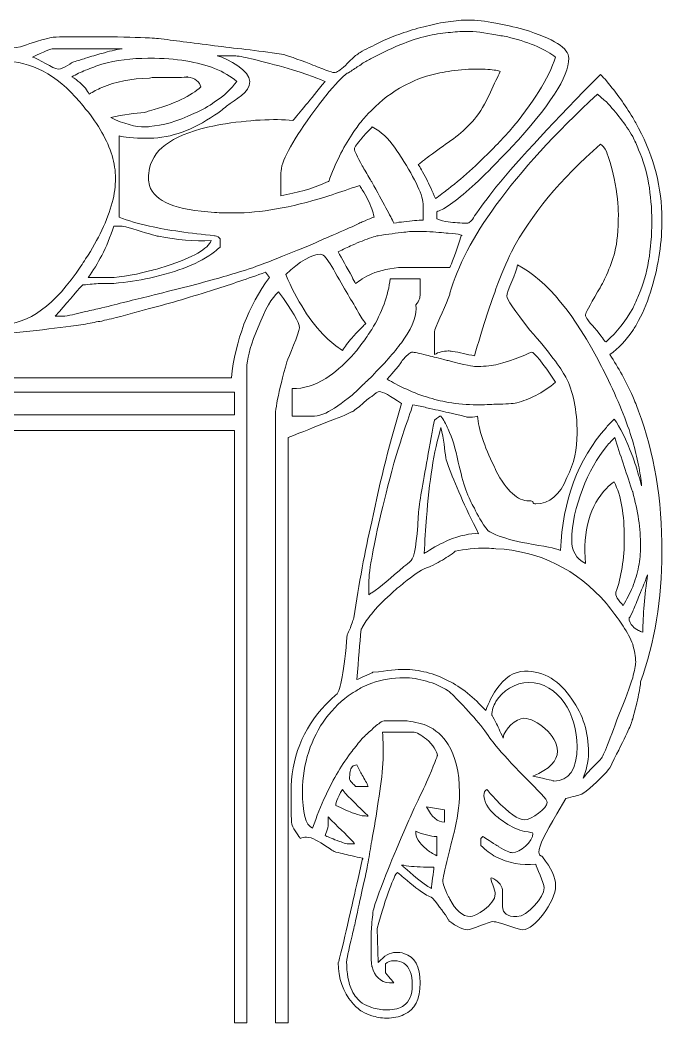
# Model space of a CAD drawing. Header units: inches. Extents: x -286 to 881, y -50 to 891.
# Drawn here: x 279 to 881, y -50 to 891 of the extents above; entities that cross this region are included whole.
import ezdxf

# ---------------------------------------------------------------- set-up
doc = ezdxf.new("R2010")
doc.units = ezdxf.units.IN
doc.header["$MEASUREMENT"] = 0
doc.layers.add('图层 1', color=7, linetype='Continuous')

# ---------------------------------------------------------------- blocks, each defined once
blk = doc.blocks.new('block 2')
at = {"layer": '图层 1', "true_color": 0xffffff}
h = blk.add_hatch(color=7, dxfattribs=at)
h.dxf.hatch_style = 2
edge = h.paths.add_edge_path()
edge.add_spline(control_points=[(435.31, 837.57), (435.69, 837.54), (436, 837.41), (436.37, 837.36), (436.27, 837.42), (435.99, 837.49), (435.31, 837.57)], knot_values=[0, 0, 0, 0, 1, 1, 1, 2, 2, 2, 2], degree=3, periodic=1)
at = {"layer": '图层 1', "lineweight": 0}
for points, knots in [([(853.79, 537.86), (847.63, 551.87), (840.34, 564.75), (832.49, 577.08), (840.34, 582.67), (847.63, 590.52), (853.79, 599.48), (855.47, 602.29), (857.71, 605.65), (859.39, 609.01), (864.43, 617.97), (868.35, 628.05), (871.71, 639.82), (878.44, 661.67), (881.23, 682.96), (881.23, 704.25), (881.23, 733.37), (873.95, 761.95), (859.38, 789.39), (857.71, 792.75), (855.46, 796.12), (853.79, 799.48), (846.5, 811.25), (838.66, 822.45), (829.14, 833.65), (827.45, 835.9), (825.77, 837.57), (823.53, 839.82), (780.96, 796.67), (747.9, 761.39), (725.5, 733.94), (717.66, 723.85), (710.93, 714.89), (705.33, 707.05), (702.53, 702), (700.85, 700.32), (698.05, 700.32), (692.44, 700.32), (686.84, 700.88), (680.68, 701.44), (677.32, 702), (673.4, 703.12), (670.04, 704.25), (670.04, 704.25), (670.04, 710.97), (670.04, 710.97), (672.84, 712.09), (676.76, 713.77), (680.68, 716.57), (691.88, 723.85), (707.01, 737.3), (725.5, 756.34), (729.98, 761.39), (735.02, 765.87), (740.06, 771.47), (775.92, 810.12), (793.84, 837.57), (793.84, 854.94), (793.84, 864.47), (779.84, 873.42), (751.83, 881.83), (742.3, 884.63), (733.34, 886.31), (725.5, 887.99), (715.42, 889.68), (707.01, 890.79), (699.73, 890.79), (694.13, 890.79), (687.4, 890.23), (680.68, 889.11), (674.52, 888.55), (667.23, 886.87), (660.51, 885.2), (653.23, 883.51), (645.95, 881.27), (639.23, 879.02), (628.58, 875.66), (618.5, 871.18), (608.97, 866.14), (605.61, 864.46), (602.81, 863.34), (600.01, 861.66), (598.89, 860.55), (597.21, 859.98), (596.09, 858.86), (594.97, 858.29), (593.29, 857.18), (590.49, 854.37), (588.81, 852.7), (586.56, 851.02), (584.32, 848.22), (579.28, 843.74), (576.48, 841.49), (573.69, 841.49), (572.56, 841.49), (570.32, 842.61), (565.84, 843.74), (562.48, 845.41), (557.43, 847.1), (551.83, 849.34), (538.94, 854.37), (529.42, 857.74), (524.38, 858.86), (500.85, 862.22), (479.57, 864.46), (461.64, 866.7), (439.79, 869.5), (422.43, 871.74), (408.98, 873.42), (406.74, 873.42), (403.94, 873.98), (400.58, 873.98), (389.93, 874.55), (375.93, 875.1), (357.44, 875.1), (356.88, 875.1), (356.32, 875.1), (355.76, 875.1), (350.16, 875.1), (345.12, 875.1), (340.64, 875.1), (323.83, 875.1), (313.19, 875.1), (308.15, 874.55), (295.82, 871.18), (286.3, 868.38), (279.57, 865.58), (268.37, 864.47), (258.28, 862.78), (248.2, 861.1), (222.99, 856.63), (200.58, 851.02), (182.1, 844.86), (171.45, 841.49), (162.49, 837.57), (154.08, 833.09), (144.56, 828.61), (136.72, 823.57), (130.56, 818.53), (126.07, 814.6), (122.15, 811.25), (118.79, 807.33), (115.44, 803.4), (113.19, 799.48), (110.95, 795.56), (108.71, 795), (106.47, 795), (104.23, 794.44), (100.87, 793.88), (97.5, 793.31), (94.7, 793.31), (87.98, 792.2), (82.38, 791.07), (77.34, 790.52), (66.13, 788.83), (60.53, 787.71), (59.97, 787.71), (57.17, 788.83), (51.57, 793.31), (43.72, 801.16), (35.32, 810.68), (25.24, 815.72), (15.72, 815.72), (3.39, 815.72), (-10.06, 800.59), (-10.06, 784.91), (-10.06, 786.6), (-8.37, 779.31), (-3.33, 759.7), (-2.21, 756.9), (-3.33, 750.18), (-4.45, 740.66), (-5.57, 732.25), (-4.45, 724.41), (-1.65, 718.8), (7.32, 708.17), (14.04, 701.44), (19.64, 698.08), (29.16, 686.32), (37.01, 676.79), (43.72, 670.07), (49.33, 663.91), (53.81, 659.99), (57.17, 657.75), (53.25, 656.07), (48.77, 654.94), (43.72, 653.83), (28.6, 649.91), (9, 648.22), (-13.98, 648.22), (-29.1, 648.22), (-38.06, 649.34), (-40.86, 650.47), (-36.94, 654.94), (-35.26, 659.99), (-35.26, 664.47), (-35.26, 679.04), (-58.23, 686.88), (-69.99, 686.88), (-87.92, 686.88), (-100.8, 670.63), (-100.8, 652.15), (-100.8, 618.53), (-70.55, 602.29), (-12.29, 602.29), (-8.93, 602.29), (1.15, 602.84), (19.64, 606.21), (30.28, 607.89), (38.69, 609.01), (43.73, 609.57), (47.65, 609.57), (49.89, 610.13), (50.46, 610.13), (50.46, 610.13), (75.66, 610.13), (75.66, 610.13), (75.66, 605.09), (76.22, 602.29), (77.34, 600.04), (68.94, 587.72), (65.02, 579.88), (65.02, 579.32), (65.02, 571.47), (68.94, 565.87), (77.34, 561.95), (80.7, 560.83), (84.63, 559.72), (89.1, 559.15), (89.67, 558.59), (91.91, 558.59), (94.71, 558.03), (96.95, 558.03), (100.31, 558.03), (104.23, 558.03), (108.15, 558.03), (113.2, 558.03), (118.8, 558.03), (120.48, 558.03), (122.16, 558.03), (123.28, 558.03), (126.08, 558.03), (128.32, 558.03), (130.56, 558.03), (139.52, 558.03), (147.37, 558.03), (154.09, 558.59), (161.93, 559.15), (167.53, 559.72), (170.9, 560.83), (174.26, 561.95), (178.18, 563.07), (182.1, 565.32), (193.86, 570.35), (206.19, 579.88), (220.75, 593.32), (230.28, 594.45), (239.24, 595), (248.21, 595.56), (286.85, 598.37), (317.67, 602.29), (340.64, 605.65), (346.24, 606.77), (351.28, 607.89), (355.76, 608.45), (359.12, 609.57), (361.92, 610.13), (364.73, 610.69), (376.49, 613.49), (388.26, 616.86), (400.58, 620.21), (420.19, 625.26), (440.36, 631.42), (461.64, 638.14), (477.33, 643.18), (493.02, 648.22), (509.26, 654.39), (509.26, 654.39), (513.18, 649.34), (513.18, 649.34), (493.02, 622.45), (481.25, 590.52), (477.33, 555.23), (477.33, 555.23), (461.64, 555.23), (461.64, 555.23), (461.64, 555.23), (400.58, 555.23), (400.58, 555.23), (400.58, 555.23), (355.76, 555.23), (355.76, 555.23), (355.76, 555.23), (340.64, 555.23), (340.64, 555.23), (340.64, 555.23), (248.21, 555.23), (248.21, 555.23), (248.21, 555.23), (182.1, 555.23), (182.1, 555.23), (182.1, 555.23), (154.08, 555.23), (154.08, 555.23), (154.08, 555.23), (130.56, 555.23), (130.56, 555.23), (130.56, 555.23), (118.79, 555.23), (118.79, 555.23), (118.79, 555.23), (104.23, 555.23), (104.23, 555.23), (104.23, 555.23), (94.7, 555.23), (94.7, 555.23), (94.7, 555.23), (77.34, 555.23), (77.34, 555.23), (77.34, 555.23), (43.72, 555.23), (43.72, 555.23), (43.72, 555.23), (-286.24, 555.23), (-286.24, 555.23), (-286.24, 555.23), (-286.24, 541.78), (-286.24, 541.78), (-286.24, 541.78), (43.72, 541.78), (43.72, 541.78), (43.72, 541.78), (77.34, 541.78), (77.34, 541.78), (77.34, 541.78), (94.7, 541.78), (94.7, 541.78), (94.7, 541.78), (104.23, 541.78), (104.23, 541.78), (104.23, 541.78), (118.79, 541.78), (118.79, 541.78), (118.79, 541.78), (130.56, 541.78), (130.56, 541.78), (130.56, 541.78), (154.08, 541.78), (154.08, 541.78), (154.08, 541.78), (182.1, 541.78), (182.1, 541.78), (182.1, 541.78), (248.2, 541.78), (248.2, 541.78), (248.2, 541.78), (340.64, 541.78), (340.64, 541.78), (340.64, 541.78), (355.76, 541.78), (355.76, 541.78), (355.76, 541.78), (400.58, 541.78), (400.58, 541.78), (400.58, 541.78), (461.64, 541.78), (461.64, 541.78), (461.64, 541.78), (480.13, 541.78), (480.13, 541.78), (480.13, 541.78), (480.13, 520.49), (480.13, 520.49), (480.13, 520.49), (461.64, 520.49), (461.64, 520.49), (461.64, 520.49), (400.58, 520.49), (400.58, 520.49), (400.58, 520.49), (355.76, 520.49), (355.76, 520.49), (355.76, 520.49), (340.64, 520.49), (340.64, 520.49), (340.64, 520.49), (248.2, 520.49), (248.2, 520.49), (248.2, 520.49), (182.1, 520.49), (182.1, 520.49), (182.1, 520.49), (154.08, 520.49), (154.08, 520.49), (154.08, 520.49), (130.56, 520.49), (130.56, 520.49), (130.56, 520.49), (118.79, 520.49), (118.79, 520.49), (118.79, 520.49), (104.23, 520.49), (104.23, 520.49), (104.23, 520.49), (94.7, 520.49), (94.7, 520.49), (94.7, 520.49), (77.34, 520.49), (77.34, 520.49), (77.34, 520.49), (43.72, 520.49), (43.72, 520.49), (43.72, 520.49), (-286.24, 520.49), (-286.24, 520.49), (-286.24, 520.49), (-286.24, 505.93), (-286.24, 505.93), (-286.24, 505.93), (43.72, 505.93), (43.72, 505.93), (43.72, 505.93), (77.34, 505.93), (77.34, 505.93), (77.34, 505.93), (94.7, 505.93), (94.7, 505.93), (94.7, 505.93), (104.23, 505.93), (104.23, 505.93), (104.23, 505.93), (118.79, 505.93), (118.79, 505.93), (118.79, 505.93), (130.56, 505.93), (130.56, 505.93), (130.56, 505.93), (154.08, 505.93), (154.08, 505.93), (154.08, 505.93), (182.1, 505.93), (182.1, 505.93), (182.1, 505.93), (248.2, 505.93), (248.2, 505.93), (248.2, 505.93), (340.64, 505.93), (340.64, 505.93), (340.64, 505.93), (355.76, 505.93), (355.76, 505.93), (355.76, 505.93), (400.58, 505.93), (400.58, 505.93), (400.58, 505.93), (461.64, 505.93), (461.64, 505.93), (461.64, 505.93), (480.13, 505.93), (480.13, 505.93), (480.13, 505.93), (480.13, -49.79), (480.13, -49.79), (480.13, -49.79), (491.89, -49.79), (491.89, -49.79), (491.89, -49.79), (491.89, 567.55), (491.89, 567.55), (493.01, 575.96), (495.81, 587.72), (502.54, 602.84), (509.26, 619.65), (514.86, 630.29), (521.58, 635.89), (534.47, 618.53), (541.19, 606.76), (541.19, 602.29), (541.19, 597.25), (530.54, 574.27), (529.42, 570.35), (521.58, 541.78), (517.66, 523.3), (518.78, 515.45), (518.78, 515.45), (518.78, -49.79), (518.78, -49.79), (518.78, -49.79), (530.54, -49.79), (530.54, -49.79), (530.54, -49.79), (530.54, 499.2), (530.54, 499.2), (544.55, 504.81), (556.32, 509.29), (565.84, 513.21), (577.6, 517.69), (586.01, 521.06), (589.93, 523.3), (589.93, 523.3), (590.49, 523.3), (590.49, 523.3), (592.17, 524.42), (596.09, 527.22), (600.01, 530.58), (602.81, 533.38), (606.18, 536.19), (608.97, 537.86), (612.33, 540.66), (614.58, 542.34), (616.26, 542.34), (619.06, 542.34), (626.34, 538.42), (636.98, 531.14), (626.34, 496.96), (617.38, 459.99), (608.97, 420.21), (605.61, 406.21), (602.81, 391.65), (600.01, 377.08), (597.21, 361.39), (594.41, 346.27), (592.17, 330.02), (591.61, 328.35), (591.05, 326.66), (590.49, 325.54), (589.36, 321.07), (587.68, 317.7), (586.01, 314.34), (583.2, 280.16), (579.28, 261.68), (576.48, 258.88), (572.56, 255.52), (569.2, 252.15), (565.84, 248.79), (543.99, 225.83), (533.35, 198.38), (533.35, 166.44), (533.35, 147.96), (533.35, 137.31), (534.47, 135.64), (535.03, 131.71), (541.75, 124.42), (541.75, 123.31), (543.99, 124.42), (545.67, 124.42), (547.92, 124.42), (552.96, 124.42), (560.24, 119.95), (565.84, 116.02), (570.32, 113.22), (573.69, 110.99), (575.36, 110.43), (581.52, 109.3), (586.01, 107.62), (590.49, 107.07), (593.85, 105.94), (597.21, 105.38), (600.01, 104.82), (600.57, 104.82), (600.57, 104.82), (600.57, 104.82), (600.57, 104.26), (600.57, 103.7), (600.01, 103.14), (596.65, 86.89), (593.29, 72.89), (590.49, 61.13), (582.09, 23.59), (577.6, 5.11), (577.6, 6.78), (577.6, -7.78), (582.09, -21.22), (590.49, -30.75), (593.29, -34.11), (596.65, -36.92), (600.01, -39.16), (602.81, -40.83), (605.61, -41.96), (608.97, -43.07), (612.9, -44.19), (617.94, -45.32), (622.98, -45.32), (629.14, -45.32), (634.74, -44.19), (639.23, -41.96), (649.31, -37.47), (654.35, -27.95), (654.35, -12.26), (654.35, 3.43), (649.31, 12.38), (639.23, 15.18), (636.98, 16.31), (634.18, 16.31), (631.39, 16.31), (626.34, 16.31), (620.74, 13.5), (615.13, 6.78), (615.13, 6.78), (614.01, 38.71), (614.01, 38.71), (622.98, 70.08), (629.7, 88.57), (633.06, 91.38), (635.3, 89.7), (636.98, 88.01), (639.23, 86.34), (647.06, 79.05), (654.35, 74.01), (660.51, 70.08), (662.19, 68.97), (664.43, 68.4), (666.11, 67.28), (672.28, 59.44), (677.88, 52.72), (680.68, 47.12), (681.24, 47.12), (681.24, 46.56), (681.24, 46), (689.08, 40.4), (694.68, 37.59), (698.61, 37.59), (702.53, 37.59), (719.89, 45.44), (722.69, 45.44), (723.25, 45.44), (724.38, 44.88), (725.5, 44.88), (732.78, 43.19), (747.35, 37.59), (750.71, 37.59), (761.35, 37.59), (781.52, 63.36), (781.52, 79.05), (781.52, 86.34), (777.6, 95.29), (769.2, 105.94), (769.2, 107.07), (765.83, 105.94), (765.83, 110.43), (765.83, 116.58), (772, 127.79), (782.64, 146.27), (782.64, 146.27), (791.04, 160.84), (791.04, 160.84), (797.76, 162.52), (802.8, 163.65), (806.17, 164.76), (816.81, 172.61), (824.09, 179.89), (829.14, 185.49), (831.37, 188.29), (833.62, 191.09), (834.18, 193.34), (847.06, 218.55), (852.67, 230.87), (852.67, 231.99), (853.22, 233.11), (853.22, 234.23), (853.79, 235.35), (856.03, 243.75), (858.26, 251.59), (859.39, 258.32), (860.5, 262.8), (861.07, 267.28), (861.07, 270.08), (874.51, 307.05), (881.24, 347.39), (881.24, 391.65), (881.24, 441.5), (873.95, 485.2), (859.39, 523.85), (857.71, 528.9), (855.47, 533.38), (853.79, 537.86)], [0, 0, 0, 0, 1, 1, 1, 2, 2, 2, 3, 3, 3, 4, 4, 4, 5, 5, 5, 6, 6, 6, 7, 7, 7, 8, 8, 8, 9, 9, 9, 10, 10, 10, 11, 11, 11, 12, 12, 12, 13, 13, 13, 14, 14, 14, 15, 15, 15, 16, 16, 16, 17, 17, 17, 18, 18, 18, 19, 19, 19, 20, 20, 20, 21, 21, 21, 22, 22, 22, 23, 23, 23, 24, 24, 24, 25, 25, 25, 26, 26, 26, 27, 27, 27, 28, 28, 28, 29, 29, 29, 30, 30, 30, 31, 31, 31, 32, 32, 32, 33, 33, 33, 34, 34, 34, 35, 35, 35, 36, 36, 36, 37, 37, 37, 38, 38, 38, 39, 39, 39, 40, 40, 40, 41, 41, 41, 42, 42, 42, 43, 43, 43, 44, 44, 44, 45, 45, 45, 46, 46, 46, 47, 47, 47, 48, 48, 48, 49, 49, 49, 50, 50, 50, 51, 51, 51, 52, 52, 52, 53, 53, 53, 54, 54, 54, 55, 55, 55, 56, 56, 56, 57, 57, 57, 58, 58, 58, 59, 59, 59, 60, 60, 60, 61, 61, 61, 62, 62, 62, 63, 63, 63, 64, 64, 64, 65, 65, 65, 66, 66, 66, 67, 67, 67, 68, 68, 68, 69, 69, 69, 70, 70, 70, 71, 71, 71, 72, 72, 72, 73, 73, 73, 74, 74, 74, 75, 75, 75, 76, 76, 76, 77, 77, 77, 78, 78, 78, 79, 79, 79, 80, 80, 80, 81, 81, 81, 82, 82, 82, 83, 83, 83, 84, 84, 84, 85, 85, 85, 86, 86, 86, 87, 87, 87, 88, 88, 88, 89, 89, 89, 90, 90, 90, 91, 91, 91, 92, 92, 92, 93, 93, 93, 94, 94, 94, 95, 95, 95, 96, 96, 96, 97, 97, 97, 98, 98, 98, 99, 99, 99, 100, 100, 100, 101, 101, 101, 102, 102, 102, 103, 103, 103, 104, 104, 104, 105, 105, 105, 106, 106, 106, 107, 107, 107, 108, 108, 108, 109, 109, 109, 110, 110, 110, 111, 111, 111, 112, 112, 112, 113, 113, 113, 114, 114, 114, 115, 115, 115, 116, 116, 116, 117, 117, 117, 118, 118, 118, 119, 119, 119, 120, 120, 120, 121, 121, 121, 122, 122, 122, 123, 123, 123, 124, 124, 124, 125, 125, 125, 126, 126, 126, 127, 127, 127, 128, 128, 128, 129, 129, 129, 130, 130, 130, 131, 131, 131, 132, 132, 132, 133, 133, 133, 134, 134, 134, 135, 135, 135, 136, 136, 136, 137, 137, 137, 138, 138, 138, 139, 139, 139, 140, 140, 140, 141, 141, 141, 142, 142, 142, 143, 143, 143, 144, 144, 144, 145, 145, 145, 146, 146, 146, 147, 147, 147, 148, 148, 148, 149, 149, 149, 150, 150, 150, 151, 151, 151, 152, 152, 152, 153, 153, 153, 154, 154, 154, 155, 155, 155, 156, 156, 156, 157, 157, 157, 158, 158, 158, 159, 159, 159, 160, 160, 160, 161, 161, 161, 162, 162, 162, 163, 163, 163, 164, 164, 164, 165, 165, 165, 166, 166, 166, 167, 167, 167, 168, 168, 168, 169, 169, 169, 170, 170, 170, 171, 171, 171, 172, 172, 172, 173, 173, 173, 174, 174, 174, 175, 175, 175, 176, 176, 176, 177, 177, 177, 178, 178, 178, 179, 179, 179, 180, 180, 180, 181, 181, 181, 182, 182, 182, 183, 183, 183, 184, 184, 184, 185, 185, 185, 186, 186, 186, 187, 187, 187, 188, 188, 188, 189, 189, 189, 190, 190, 190, 191, 191, 191, 192, 192, 192, 193, 193, 193, 194, 194, 194, 195, 195, 195, 196, 196, 196, 197, 197, 197, 198, 198, 198, 199, 199, 199, 200, 200, 200, 201, 201, 201, 202, 202, 202, 203, 203, 203, 204, 204, 204, 205, 205, 205, 206, 206, 206, 207, 207, 207, 208, 208, 208, 209, 209, 209, 210, 210, 210, 211, 211, 211, 212, 212, 212, 213, 213, 213, 214, 214, 214, 215, 215, 215, 216, 216, 216, 217, 217, 217, 218, 218, 218, 219, 219, 219, 220, 220, 220, 221, 221, 221, 222, 222, 222, 223, 223, 223, 224, 224, 224, 225, 225, 225, 225]), ([(586.01, 840.93), (587.69, 841.49), (589.36, 842.61), (590.49, 843.74), (593.85, 845.97), (597.21, 847.66), (600.01, 849.9), (602.81, 851.58), (606.18, 853.26), (608.97, 854.94), (619.06, 860.54), (629.14, 865.02), (639.23, 868.95), (645.95, 871.74), (653.23, 873.98), (660.51, 875.66), (667.23, 877.35), (673.96, 878.47), (680.68, 879.02), (686.28, 879.58), (692.44, 880.15), (698.05, 880.15), (705.33, 880.15), (714.86, 879.02), (725.5, 876.79), (729.42, 876.23), (733.9, 875.66), (738.38, 874.55), (758.55, 869.5), (772.55, 862.78), (781.52, 856.06), (774.79, 835.9), (760.23, 812.92), (738.38, 786.6), (733.9, 782.11), (729.98, 777.63), (725.5, 773.15), (710.93, 758.02), (696.36, 744.58), (680.68, 732.25), (676.76, 729.45), (672.84, 726.09), (668.91, 723.29), (665.55, 730.57), (662.75, 736.74), (660.51, 741.78), (656.59, 748.5), (654.35, 752.98), (652.67, 755.22), (655.47, 757.47), (657.71, 759.15), (660.51, 761.39), (667.8, 766.99), (674.52, 771.47), (680.68, 775.95), (694.13, 785.47), (705.33, 795), (714.86, 811.8), (718.78, 819.65), (722.14, 826.93), (725.5, 834.21), (727.18, 837.01), (728.3, 839.82), (729.42, 842.61), (728.86, 843.17), (727.18, 843.17), (725.5, 843.74), (721.57, 844.3), (715.41, 844.85), (706.45, 844.85), (697.49, 844.85), (689.08, 843.74), (680.68, 842.61), (673.96, 841.49), (666.67, 839.82), (660.51, 838.13), (652.67, 835.9), (645.95, 832.53), (639.23, 829.17), (628.02, 823.01), (617.94, 815.72), (608.97, 806.2), (605.61, 803.4), (602.81, 800.04), (600.01, 796.67), (596.65, 792.75), (593.85, 788.27), (590.49, 783.79), (582.09, 770.91), (574.8, 756.34), (568.64, 739.53), (568.08, 739.53), (566.96, 738.97), (565.84, 738.42), (552.96, 732.25), (538.95, 728.9), (523.82, 726.09), (523.82, 726.09), (523.82, 747.37), (523.82, 747.37), (523.82, 758.02), (533.35, 775.39), (551.83, 801.16), (556.87, 808.44), (561.92, 814.6), (565.84, 819.65), (574.8, 830.85), (581.52, 837.57), (586.01, 840.93)], [0, 0, 0, 0, 1, 1, 1, 2, 2, 2, 3, 3, 3, 4, 4, 4, 5, 5, 5, 6, 6, 6, 7, 7, 7, 8, 8, 8, 9, 9, 9, 10, 10, 10, 11, 11, 11, 12, 12, 12, 13, 13, 13, 14, 14, 14, 15, 15, 15, 16, 16, 16, 17, 17, 17, 18, 18, 18, 19, 19, 19, 20, 20, 20, 21, 21, 21, 22, 22, 22, 23, 23, 23, 24, 24, 24, 25, 25, 25, 26, 26, 26, 27, 27, 27, 28, 28, 28, 29, 29, 29, 30, 30, 30, 31, 31, 31, 32, 32, 32, 33, 33, 33, 34, 34, 34, 35, 35, 35, 36, 36, 36, 36]), ([(310.38, 863.9), (310.38, 863.9), (340.64, 863.9), (340.64, 863.9), (340.64, 863.9), (355.76, 863.9), (355.76, 863.9), (355.76, 863.9), (374.81, 863.9), (374.81, 863.9), (368.65, 862.78), (362.48, 861.66), (355.76, 859.42), (351.28, 858.3), (345.68, 856.63), (340.64, 854.94), (336.72, 853.82), (333.35, 852.7), (329.43, 851.58), (328.31, 851.58), (319.91, 844.86), (314.87, 844.86), (310.38, 844.86), (295.82, 854.94), (290.78, 856.06), (301.42, 861.1), (308.15, 863.9), (310.38, 863.9)], [0, 0, 0, 0, 1, 1, 1, 2, 2, 2, 3, 3, 3, 4, 4, 4, 5, 5, 5, 6, 6, 6, 7, 7, 7, 8, 8, 8, 9, 9, 9, 9]), ([(484.05, 654.39), (476.77, 652.15), (469.49, 649.91), (461.64, 647.66), (443.15, 642.62), (422.99, 637.57), (400.58, 631.97), (386.57, 628.61), (371.45, 624.69), (355.76, 620.77), (350.72, 619.65), (345.68, 618.53), (340.64, 617.41), (333.91, 615.73), (327.19, 614.04), (321.03, 612.93), (321.03, 612.93), (312.07, 612.93), (312.07, 612.93), (322.71, 625.25), (331.11, 634.77), (337.84, 642.62), (338.96, 642.62), (339.52, 642.62), (340.64, 642.62), (346.24, 643.18), (351.28, 643.74), (355.76, 643.74), (359.68, 643.74), (363.6, 643.74), (366.97, 643.74), (379.29, 644.86), (390.5, 646.55), (400.58, 648.77), (427.47, 654.94), (447.64, 662.79), (461.64, 673.43), (463.32, 675.12), (465.57, 676.79), (466.68, 677.91), (466.68, 677.91), (466.68, 685.75), (466.68, 685.75), (466.12, 686.87), (463.88, 687.99), (462.2, 688.55), (462.2, 688.55), (461.64, 688.55), (461.64, 688.55), (438.68, 690.79), (417.95, 693.59), (400.58, 697.52), (389.93, 699.76), (380.41, 702.56), (372.01, 705.92), (372.01, 705.92), (372.01, 782.11), (372.01, 782.11), (376.49, 780.99), (384.89, 779.87), (398.9, 779.87), (399.46, 779.87), (400.02, 779.87), (400.58, 779.87), (421.31, 780.42), (441.47, 787.71), (461.64, 801.72), (465.57, 803.96), (468.92, 806.76), (472.85, 810.12), (481.25, 816.84), (494.7, 822.45), (494.7, 833.09), (494.7, 842.61), (474.53, 854.94), (463.88, 857.18), (463.88, 857.18), (480.13, 857.18), (480.13, 857.18), (486.29, 857.18), (501.42, 853.25), (526.62, 846.53), (549.6, 839.81), (561.92, 834.77), (565.28, 833.09), (550.72, 815.72), (541.19, 803.4), (535.03, 796.67), (517.1, 798.36), (494.13, 797.24), (466.68, 792.75), (465, 792.19), (463.32, 792.19), (461.64, 791.63), (425.23, 784.34), (405.06, 771.47), (400.58, 751.86), (400.02, 749.06), (399.46, 745.7), (399.46, 742.34), (399.46, 740.1), (400.02, 737.86), (400.58, 735.61), (405.06, 720.49), (425.79, 712.64), (461.64, 710.4), (467.25, 709.85), (473.96, 709.85), (480.13, 709.85), (504.22, 709.85), (532.79, 714.88), (565.84, 724.97), (573.69, 727.77), (582.09, 730.01), (590.49, 733.37), (592.73, 733.93), (595.53, 735.05), (597.77, 735.61), (598.33, 734.49), (599.46, 733.37), (600.01, 731.69), (603.94, 725.53), (606.74, 719.93), (608.98, 713.77), (610.1, 711.52), (610.66, 708.72), (611.21, 705.92), (610.66, 705.92), (609.53, 705.36), (608.98, 705.36), (606.74, 704.25), (603.94, 703.12), (600.01, 701.44), (597.21, 700.32), (594.41, 698.64), (590.49, 696.96), (583.77, 694.15), (575.93, 690.23), (565.84, 686.31), (560.8, 684.07), (555.75, 681.83), (549.6, 679.03), (521.58, 667.83), (500.85, 658.87), (484.05, 654.39)], [0, 0, 0, 0, 1, 1, 1, 2, 2, 2, 3, 3, 3, 4, 4, 4, 5, 5, 5, 6, 6, 6, 7, 7, 7, 8, 8, 8, 9, 9, 9, 10, 10, 10, 11, 11, 11, 12, 12, 12, 13, 13, 13, 14, 14, 14, 15, 15, 15, 16, 16, 16, 17, 17, 17, 18, 18, 18, 19, 19, 19, 20, 20, 20, 21, 21, 21, 22, 22, 22, 23, 23, 23, 24, 24, 24, 25, 25, 25, 26, 26, 26, 27, 27, 27, 28, 28, 28, 29, 29, 29, 30, 30, 30, 31, 31, 31, 32, 32, 32, 33, 33, 33, 34, 34, 34, 35, 35, 35, 36, 36, 36, 37, 37, 37, 38, 38, 38, 39, 39, 39, 40, 40, 40, 41, 41, 41, 42, 42, 42, 43, 43, 43, 44, 44, 44, 45, 45, 45, 46, 46, 46, 47, 47, 47, 48, 48, 48, 48]), ([(261.09, 605.09), (261.09, 605.09), (248.2, 605.09), (248.2, 605.09), (248.2, 605.09), (235.31, 605.09), (235.31, 605.09), (235.31, 611.81), (235.87, 622.45), (239.23, 637.01), (242.04, 652.15), (242.6, 661.11), (242.6, 661.67), (242.6, 687.99), (228.6, 708.17), (198.34, 724.41), (228.6, 728.9), (242.6, 742.34), (242.6, 765.87), (242.6, 800.59), (222.43, 817.96), (182.1, 818.52), (181.53, 818.52), (180.97, 818.52), (180.42, 818.52), (170.33, 818.52), (161.93, 816.84), (154.08, 812.36), (145.12, 807.88), (137.28, 801.16), (130.56, 791.63), (129.44, 790.52), (128.32, 789.39), (127.2, 787.71), (128.32, 791.63), (128.88, 794.44), (130.56, 797.8), (133.92, 806.76), (139.52, 813.48), (147.37, 817.4), (149.61, 818.52), (151.28, 819.65), (154.08, 820.77), (160.81, 823.57), (169.77, 826.93), (182.1, 831.41), (187.14, 833.09), (192.18, 834.77), (197.78, 837.01), (218.51, 843.74), (235.32, 848.22), (248.21, 850.45), (254.36, 851.58), (259.97, 852.14), (263.88, 852.14), (289.1, 852.14), (313.19, 839.81), (335.03, 814.04), (337.27, 811.8), (338.96, 809.56), (340.64, 807.32), (346.8, 800.04), (351.84, 792.75), (355.76, 785.47), (364.16, 770.91), (368.65, 756.33), (368.65, 742.34), (368.65, 728.33), (364.72, 712.09), (355.76, 693.59), (351.84, 685.19), (346.8, 676.23), (340.64, 666.71), (338.96, 664.47), (337.84, 662.23), (336.16, 659.99), (312.07, 623.57), (286.85, 605.09), (261.09, 605.09)], [0, 0, 0, 0, 1, 1, 1, 2, 2, 2, 3, 3, 3, 4, 4, 4, 5, 5, 5, 6, 6, 6, 7, 7, 7, 8, 8, 8, 9, 9, 9, 10, 10, 10, 11, 11, 11, 12, 12, 12, 13, 13, 13, 14, 14, 14, 15, 15, 15, 16, 16, 16, 17, 17, 17, 18, 18, 18, 19, 19, 19, 20, 20, 20, 21, 21, 21, 22, 22, 22, 23, 23, 23, 24, 24, 24, 25, 25, 25, 26, 26, 26, 26]), ([(400.58, 854.94), (425.79, 854.94), (445.96, 851.58), (461.64, 845.41), (470.04, 842.05), (476.77, 838.13), (482.37, 833.09), (477.33, 826.37), (470.6, 819.65), (461.64, 814.04), (456.04, 810.12), (449.88, 806.2), (442.59, 803.4), (426.35, 795.56), (412.34, 791.63), (400.58, 791.07), (399.46, 790.52), (397.78, 790.52), (396.66, 790.52), (387.14, 790.52), (376.49, 793.31), (364.16, 799.48), (376.49, 802.28), (387.14, 803.4), (395.54, 803.96), (397.22, 804.52), (398.9, 805.07), (400.58, 805.64), (424.11, 811.8), (439.79, 820.2), (448.76, 828.05), (447.69, 832.82), (443.04, 836.5), (436.37, 837.36), (436.9, 837.02), (428.36, 837.01), (411.22, 837.01), (407.3, 837.01), (403.94, 837.01), (400.58, 836.45), (383.21, 835.89), (368.65, 833.09), (355.76, 827.49), (351.84, 825.81), (347.36, 823.57), (344, 821.32), (342.88, 823.01), (341.76, 824.69), (340.64, 826.93), (337.27, 830.29), (333.35, 834.21), (327.75, 837.57), (331.67, 839.81), (336.15, 842.05), (340.64, 843.74), (345.68, 845.96), (350.72, 847.66), (355.76, 849.33), (369.21, 853.25), (383.77, 854.94), (398.9, 854.94), (399.46, 854.94), (400.02, 854.94), (400.58, 854.94)], [0, 0, 0, 0, 1, 1, 1, 2, 2, 2, 3, 3, 3, 4, 4, 4, 5, 5, 5, 6, 6, 6, 7, 7, 7, 8, 8, 8, 9, 9, 9, 10, 10, 10, 11, 11, 11, 12, 12, 12, 13, 13, 13, 14, 14, 14, 15, 15, 15, 16, 16, 16, 17, 17, 17, 18, 18, 18, 19, 19, 19, 20, 20, 20, 21, 21, 21, 21]), ([(435.31, 837.57), (435.69, 837.54), (436, 837.41), (436.37, 837.36), (436.27, 837.42), (435.99, 837.49), (435.31, 837.57)], [0, 0, 0, 0, 1, 1, 1, 2, 2, 2, 2]), ([(725.5, 717.13), (749.02, 749.62), (780.96, 784.35), (820.73, 821.32), (823.53, 819.09), (826.33, 816.29), (829.14, 814.04), (838.66, 803.96), (847.06, 793.31), (853.79, 781.55), (855.46, 777.63), (857.71, 773.71), (859.38, 769.23), (867.79, 749.62), (871.71, 727.21), (871.71, 702), (871.71, 675.67), (867.79, 652.7), (859.38, 632.54), (857.71, 628.61), (855.46, 624.13), (853.79, 620.21), (847.06, 608.45), (839.22, 598.37), (829.14, 589.4), (829.14, 588.85), (828.57, 588.85), (828.57, 588.85), (827.45, 589.4), (824.65, 594.45), (817.93, 602.29), (812.33, 607.89), (809.53, 611.81), (809.53, 614.61), (809.53, 615.73), (813.45, 622.45), (820.73, 635.89), (824.09, 640.94), (826.89, 646.55), (829.13, 651.58), (832.49, 658.87), (835.3, 666.15), (836.98, 673.43), (839.22, 681.83), (840.34, 693.59), (840.34, 708.72), (840.34, 716.57), (839.22, 728.33), (836.42, 742.34), (834.18, 753.54), (831.37, 761.95), (829.13, 767.55), (827.45, 770.91), (825.77, 773.15), (823.53, 774.27), (786, 741.78), (758.55, 708.17), (740.06, 673.43), (735.58, 663.91), (730.54, 652.15), (725.5, 638.7), (719.33, 621.33), (712.61, 600.6), (705.33, 575.96), (698.6, 577.08), (691.32, 579.32), (684.6, 579.88), (682.92, 580.44), (681.8, 580.44), (680.67, 580.44), (676.2, 580.44), (671.71, 579.32), (667.79, 577.08), (667.79, 577.08), (667.79, 598.36), (667.79, 598.36), (667.79, 601.73), (677.31, 619.65), (680.67, 629.74), (681.8, 631.97), (682.35, 633.66), (682.35, 634.77), (689.64, 659.99), (704.21, 687.99), (725.5, 717.13)], [0, 0, 0, 0, 1, 1, 1, 2, 2, 2, 3, 3, 3, 4, 4, 4, 5, 5, 5, 6, 6, 6, 7, 7, 7, 8, 8, 8, 9, 9, 9, 10, 10, 10, 11, 11, 11, 12, 12, 12, 13, 13, 13, 14, 14, 14, 15, 15, 15, 16, 16, 16, 17, 17, 17, 18, 18, 18, 19, 19, 19, 20, 20, 20, 21, 21, 21, 22, 22, 22, 23, 23, 23, 24, 24, 24, 25, 25, 25, 26, 26, 26, 27, 27, 27, 28, 28, 28, 28]), ([(608.97, 738.97), (608.42, 740.1), (607.85, 740.66), (607.29, 741.78), (604.5, 746.26), (602.25, 750.74), (600.01, 754.1), (595.53, 763.06), (592.73, 768.1), (592.73, 769.79), (592.73, 771.47), (595.53, 774.83), (600.01, 780.43), (602.25, 783.23), (605.61, 786.6), (608.97, 789.96), (608.97, 790.52), (608.97, 790.52), (609.53, 790.52), (617.94, 786.04), (624.66, 779.87), (630.26, 771.47), (633.63, 766.99), (636.42, 762.5), (639.23, 758.02), (651.55, 738.42), (658.27, 723.29), (657.15, 714.88), (657.15, 714.88), (657.15, 703.12), (657.15, 703.12), (652.67, 703.12), (646.51, 702.56), (639.23, 701.44), (635.86, 701.44), (633.07, 700.88), (629.7, 700.32), (626.9, 706.48), (619.62, 719.93), (608.97, 738.97)], [0, 0, 0, 0, 1, 1, 1, 2, 2, 2, 3, 3, 3, 4, 4, 4, 5, 5, 5, 6, 6, 6, 7, 7, 7, 8, 8, 8, 9, 9, 9, 10, 10, 10, 11, 11, 11, 12, 12, 12, 13, 13, 13, 13]), ([(374.81, 697.52), (377.05, 697.52), (391.05, 693.04), (400.58, 690.23), (404.5, 689.12), (407.86, 687.99), (408.98, 687.99), (426.35, 684.64), (442.59, 682.96), (458.28, 684.07), (455.48, 676.23), (442.03, 668.39), (416.26, 659.99), (410.66, 658.31), (405.62, 656.62), (400.58, 655.5), (383.21, 651.02), (369.21, 648.78), (359.12, 649.34), (359.12, 649.34), (355.76, 649.34), (355.76, 649.34), (355.76, 649.34), (342.88, 649.34), (342.88, 649.34), (347.92, 656.07), (351.84, 662.79), (355.76, 670.07), (360.24, 678.48), (363.6, 687.44), (366.96, 697.52), (366.96, 697.52), (374.81, 697.52), (374.81, 697.52), (374.81, 697.52), (374.81, 697.52), (374.81, 697.52)], [0, 0, 0, 0, 1, 1, 1, 2, 2, 2, 3, 3, 3, 4, 4, 4, 5, 5, 5, 6, 6, 6, 7, 7, 7, 8, 8, 8, 9, 9, 9, 10, 10, 10, 11, 11, 11, 12, 12, 12, 12]), ([(680.68, 690.8), (691.32, 690.23), (695.81, 688.56), (693.01, 688.56), (687.4, 671.2), (683.48, 661.67), (682.36, 658.87), (682.36, 658.87), (680.68, 658.87), (680.68, 658.87), (680.68, 658.87), (660.51, 658.87), (660.51, 658.87), (660.51, 658.87), (639.23, 658.87), (639.23, 658.87), (639.23, 658.87), (638.1, 658.87), (638.1, 658.87), (626.9, 658.31), (616.82, 656.06), (608.97, 652.7), (605.61, 651.02), (602.81, 649.9), (600.01, 648.22), (597.77, 646.55), (596.09, 644.86), (593.85, 643.74), (592.73, 645.42), (591.61, 647.66), (590.49, 649.9), (585.45, 659.42), (580.97, 666.71), (577.6, 673.43), (582.09, 675.67), (586.57, 677.91), (590.49, 679.6), (593.85, 681.27), (597.21, 682.39), (600.01, 683.52), (603.37, 685.19), (606.18, 685.75), (608.97, 686.87), (611.21, 687.44), (613.46, 688.55), (615.14, 688.55), (624.1, 690.23), (632.5, 690.79), (639.23, 691.92), (641.47, 691.92), (643.71, 692.48), (645.95, 692.48), (650.99, 692.48), (656.04, 692.48), (660.51, 692.48), (668.91, 691.92), (675.64, 691.36), (680.68, 690.8)], [0, 0, 0, 0, 1, 1, 1, 2, 2, 2, 3, 3, 3, 4, 4, 4, 5, 5, 5, 6, 6, 6, 7, 7, 7, 8, 8, 8, 9, 9, 9, 10, 10, 10, 11, 11, 11, 12, 12, 12, 13, 13, 13, 14, 14, 14, 15, 15, 15, 16, 16, 16, 17, 17, 17, 18, 18, 18, 19, 19, 19, 19]), ([(528.3, 652.15), (541.75, 664.47), (552.39, 671.2), (561.36, 671.2), (562.48, 671.2), (564.16, 670.07), (565.84, 667.83), (569.2, 663.91), (573.12, 657.18), (578.72, 647.1), (583.21, 639.26), (587.13, 632.54), (590.49, 626.93), (594.97, 619.65), (597.77, 614.05), (600.01, 610.69), (601.69, 608.45), (602.81, 606.76), (603.37, 606.21), (602.25, 605.09), (601.13, 603.97), (600.01, 602.84), (596.65, 599.48), (593.29, 596.12), (590.49, 592.76), (586.57, 588.28), (583.77, 584.36), (581.53, 581), (575.93, 584.36), (570.88, 588.85), (565.84, 593.32), (551.27, 607.89), (538.95, 627.5), (528.3, 652.15)], [0, 0, 0, 0, 1, 1, 1, 2, 2, 2, 3, 3, 3, 4, 4, 4, 5, 5, 5, 6, 6, 6, 7, 7, 7, 8, 8, 8, 9, 9, 9, 10, 10, 10, 11, 11, 11, 11]), ([(862.19, 453.83), (861.07, 457.75), (860.5, 460.55), (859.39, 463.92), (857.71, 470.07), (855.47, 476.24), (853.79, 481.29), (847.63, 497.53), (842.02, 509.29), (836.42, 516.57), (833.62, 513.77), (831.37, 511.53), (829.14, 508.73), (802.24, 478.48), (788.24, 440.39), (786, 393.33), (781.52, 395.57), (770.88, 397.25), (754.63, 400.05), (742.31, 402.29), (733.34, 405.08), (725.5, 407.89), (722.7, 409.02), (720.46, 410.7), (718.21, 411.82), (712.05, 419.66), (708.13, 426.38), (705.33, 433.1), (699.73, 441.5), (694.68, 456.07), (690.2, 476.24), (687.4, 488.56), (684.6, 499.21), (680.68, 507.05), (678.44, 512.09), (676.2, 516.02), (673.96, 519.37), (672.84, 519.37), (670.6, 518.26), (667.8, 515.45), (664.99, 500.33), (662.19, 486.88), (660.51, 475.11), (656.04, 452.15), (653.23, 435.35), (652.67, 425.26), (651.55, 401.16), (648.75, 386.61), (645.95, 383.8), (643.71, 381.56), (641.47, 379.88), (639.23, 378.21), (626.9, 367.56), (617.38, 359.15), (608.97, 353.56), (607.85, 352.99), (607.29, 352.43), (606.18, 351.87), (606.18, 351.87), (606.18, 360.83), (606.18, 360.83), (606.18, 365.88), (606.74, 374.28), (608.97, 386.04), (612.33, 405.65), (619.06, 435.35), (629.7, 475.11), (633.07, 486.32), (636.42, 496.4), (639.23, 505.37), (642.59, 514.89), (645.39, 523.3), (647.63, 530.02), (652.11, 528.89), (656.59, 528.34), (660.51, 527.22), (668.36, 525.53), (675.08, 523.85), (680.68, 522.74), (692.44, 519.93), (698.61, 518.26), (698.61, 518.26), (701.41, 518.26), (705.33, 518.26), (708.13, 519.37), (709.25, 507.05), (714.29, 491.36), (723.81, 472.32), (724.38, 471.19), (724.94, 469.52), (725.5, 468.4), (735.58, 448.79), (746.23, 439.83), (756.31, 439.83), (759.11, 439.83), (760.23, 439.83), (760.23, 438.7), (760.23, 437.58), (761.35, 437.02), (763.03, 437.02), (775.92, 437.02), (785.44, 445.42), (792.17, 461.67), (798.89, 475.11), (801.68, 488.56), (801.68, 503.12), (801.68, 524.97), (797.77, 543.47), (791.04, 555.79), (786, 564.75), (775.92, 579.32), (757.43, 600.04), (742.87, 618.53), (735.58, 629.17), (735.58, 631.97), (735.58, 635.89), (745.11, 654.39), (745.67, 661.1), (773.68, 646.54), (799.44, 614.61), (824.65, 565.86), (826.33, 562.51), (827.45, 559.71), (829.14, 556.91), (839.78, 535.06), (848.18, 514.89), (853.79, 495.84), (856.03, 488), (857.71, 480.72), (859.39, 473.44), (860.5, 466.72), (861.63, 459.99), (862.19, 453.83)], [0, 0, 0, 0, 1, 1, 1, 2, 2, 2, 3, 3, 3, 4, 4, 4, 5, 5, 5, 6, 6, 6, 7, 7, 7, 8, 8, 8, 9, 9, 9, 10, 10, 10, 11, 11, 11, 12, 12, 12, 13, 13, 13, 14, 14, 14, 15, 15, 15, 16, 16, 16, 17, 17, 17, 18, 18, 18, 19, 19, 19, 20, 20, 20, 21, 21, 21, 22, 22, 22, 23, 23, 23, 24, 24, 24, 25, 25, 25, 26, 26, 26, 27, 27, 27, 28, 28, 28, 29, 29, 29, 30, 30, 30, 31, 31, 31, 32, 32, 32, 33, 33, 33, 34, 34, 34, 35, 35, 35, 36, 36, 36, 37, 37, 37, 38, 38, 38, 39, 39, 39, 40, 40, 40, 41, 41, 41, 42, 42, 42, 43, 43, 43, 44, 44, 44, 44]), ([(612.9, 560.83), (611.78, 559.15), (610.1, 558.03), (608.97, 556.35), (605.61, 553.54), (602.81, 550.75), (600.01, 547.94), (596.65, 544.59), (593.85, 541.78), (590.49, 538.98), (580.97, 531.14), (572.56, 525.53), (565.84, 522.18), (561.92, 520.49), (558.56, 519.37), (555.2, 519.37), (555.2, 519.37), (534.47, 519.37), (534.47, 519.37), (534.47, 519.37), (534.47, 545.14), (534.47, 545.14), (545.11, 545.14), (555.2, 547.94), (565.84, 554.67), (574.24, 559.71), (582.09, 566.99), (590.49, 575.96), (592.17, 577.64), (593.29, 579.32), (594.97, 581), (596.65, 583.24), (598.33, 585.48), (600.01, 587.72), (603.37, 592.2), (606.18, 596.12), (608.97, 600.61), (618.49, 616.29), (624.66, 632.54), (626.34, 648.22), (626.34, 648.22), (639.23, 648.22), (639.23, 648.22), (639.23, 648.22), (654.35, 648.22), (654.35, 648.22), (654.35, 648.22), (654.35, 633.66), (654.35, 633.66), (654.35, 630.85), (653.79, 628.05), (650.43, 623.57), (651.55, 614.61), (648.19, 604.53), (639.23, 591.64), (633.07, 582.67), (624.1, 572.04), (612.9, 560.83)], [0, 0, 0, 0, 1, 1, 1, 2, 2, 2, 3, 3, 3, 4, 4, 4, 5, 5, 5, 6, 6, 6, 7, 7, 7, 8, 8, 8, 9, 9, 9, 10, 10, 10, 11, 11, 11, 12, 12, 12, 13, 13, 13, 14, 14, 14, 15, 15, 15, 16, 16, 16, 17, 17, 17, 18, 18, 18, 19, 19, 19, 19]), ([(623.54, 554.1), (624.66, 555.23), (629.7, 560.83), (636.42, 569.23), (636.98, 570.91), (638.1, 572.04), (639.23, 573.16), (642.59, 577.08), (645.39, 579.32), (647.07, 579.32), (648.75, 579.32), (653.23, 578.19), (660.51, 576.52), (664.44, 575.4), (670.04, 574.27), (676.76, 572.59), (677.88, 572.04), (679.56, 571.47), (680.68, 571.47), (696.37, 566.99), (704.77, 565.87), (706.45, 565.87), (713.17, 565.87), (719.9, 566.43), (725.5, 567.55), (743.43, 571.47), (757.43, 579.32), (759.11, 579.32), (761.35, 579.32), (769.2, 569.23), (781.52, 551.31), (769.2, 540.66), (756.31, 535.06), (745.1, 531.7), (741.18, 531.14), (735.02, 530.58), (725.5, 530.58), (720.46, 530.02), (714.29, 530.02), (707.57, 530.02), (698.61, 530.02), (689.64, 530.58), (680.68, 532.26), (673.96, 533.38), (667.23, 535.06), (660.51, 537.3), (653.23, 539.55), (645.95, 542.34), (639.23, 545.7), (634.18, 547.94), (628.58, 550.75), (623.54, 554.1)], [0, 0, 0, 0, 1, 1, 1, 2, 2, 2, 3, 3, 3, 4, 4, 4, 5, 5, 5, 6, 6, 6, 7, 7, 7, 8, 8, 8, 9, 9, 9, 10, 10, 10, 11, 11, 11, 12, 12, 12, 13, 13, 13, 14, 14, 14, 15, 15, 15, 16, 16, 16, 17, 17, 17, 17]), ([(658.27, 390.53), (658.83, 402.29), (659.39, 413.5), (660.51, 424.15), (662.75, 457.75), (667.23, 486.32), (673.96, 508.73), (676.76, 497.53), (677.32, 487.45), (678.44, 480.16), (679, 477.92), (680.12, 475.68), (680.68, 472.88), (686.84, 456.07), (696.37, 434.78), (709.25, 409.02), (701.41, 409.57), (691.88, 407.34), (680.68, 402.85), (674.52, 400.05), (667.23, 396.69), (660.51, 391.65), (659.39, 391.65), (658.83, 391.09), (658.27, 390.53)], [0, 0, 0, 0, 1, 1, 1, 2, 2, 2, 3, 3, 3, 4, 4, 4, 5, 5, 5, 6, 6, 6, 7, 7, 7, 8, 8, 8, 8]), ([(836.42, 457.75), (833.62, 456.07), (831.37, 453.83), (829.14, 451.59), (814.01, 435.91), (806.73, 411.82), (809.53, 381), (800.57, 386.05), (796.64, 392.77), (796.64, 402.85), (796.64, 433.1), (812.33, 470.64), (829.14, 490.8), (831.94, 494.17), (834.74, 496.96), (836.98, 499.2), (842.02, 482.96), (847.63, 467.27), (852.67, 451.03), (853.23, 449.91), (853.23, 448.79), (853.79, 448.23), (856.03, 439.27), (858.27, 430.86), (859.39, 422.46), (860.51, 414.05), (861.07, 405.65), (861.07, 397.25), (861.07, 390.53), (860.51, 384.37), (859.39, 378.21), (858.27, 371.48), (856.03, 365.32), (853.79, 359.15), (850.98, 352.99), (848.18, 347.39), (844.82, 341.8), (840.34, 346.27), (836.98, 351.32), (838.1, 354.12), (843.14, 368.68), (845.94, 384.93), (845.94, 405.08), (845.94, 426.94), (843.14, 444.31), (836.42, 457.75)], [0, 0, 0, 0, 1, 1, 1, 2, 2, 2, 3, 3, 3, 4, 4, 4, 5, 5, 5, 6, 6, 6, 7, 7, 7, 8, 8, 8, 9, 9, 9, 10, 10, 10, 11, 11, 11, 12, 12, 12, 13, 13, 13, 14, 14, 14, 15, 15, 15, 15]), ([(853.79, 274), (850.98, 265.6), (847.06, 253.83), (840.9, 239.27), (835.86, 225.83), (831.94, 215.18), (829.14, 208.46), (826.33, 201.74), (824.65, 198.38), (823.53, 197.26), (816.81, 190.54), (811.21, 184.93), (807.29, 179.89), (810.09, 186.61), (812.33, 194.45), (812.33, 203.98), (812.33, 222.46), (807.29, 239.27), (796.64, 253.83), (785.44, 271.21), (770.88, 280.16), (752.39, 280.16), (742.86, 280.16), (733.34, 274), (725.5, 262.24), (722.14, 257.19), (718.77, 251.04), (715.98, 243.19), (704.77, 255.52), (693, 265.03), (680.68, 271.21), (673.96, 274.56), (667.23, 277.37), (660.51, 279.05), (653.23, 280.73), (646.51, 281.84), (639.23, 281.84), (638.66, 281.84), (638.66, 281.84), (638.1, 281.84), (633.07, 281.84), (624.66, 280.73), (610.09, 279.05), (609.53, 278.48), (609.53, 278.48), (608.97, 278.48), (605.61, 276.8), (602.81, 275.68), (600.01, 274.56), (598.33, 273.44), (596.65, 272.88), (594.97, 272.32), (596.65, 291.37), (597.77, 307.05), (598.89, 317.7), (598.89, 318.81), (599.45, 319.94), (600.01, 321.07), (602.25, 324.98), (605.05, 329.47), (608.97, 333.95), (613.46, 339.54), (619.06, 345.71), (626.34, 351.87), (630.82, 356.35), (635.3, 359.72), (639.23, 363.08), (647.63, 369.81), (654.35, 374.84), (660.51, 377.08), (661.63, 377.64), (662.75, 377.64), (663.88, 378.21), (671.16, 381.56), (676.2, 384.92), (680.68, 387.72), (683.48, 389.4), (685.72, 391.09), (687.4, 392.76), (695.8, 394.45), (706.45, 395.57), (717.09, 395.57), (719.9, 395.57), (722.7, 395.01), (725.5, 395.01), (766.39, 392.76), (801.13, 375.96), (829.14, 343.47), (834.73, 336.75), (839.78, 330.02), (844.82, 322.18), (848.74, 316.58), (851.55, 310.97), (853.79, 305.38), (855.47, 299.22), (856.59, 294.17), (856.59, 288.57), (856.59, 285.76), (855.47, 280.73), (853.79, 274)], [0, 0, 0, 0, 1, 1, 1, 2, 2, 2, 3, 3, 3, 4, 4, 4, 5, 5, 5, 6, 6, 6, 7, 7, 7, 8, 8, 8, 9, 9, 9, 10, 10, 10, 11, 11, 11, 12, 12, 12, 13, 13, 13, 14, 14, 14, 15, 15, 15, 16, 16, 16, 17, 17, 17, 18, 18, 18, 19, 19, 19, 20, 20, 20, 21, 21, 21, 22, 22, 22, 23, 23, 23, 24, 24, 24, 25, 25, 25, 26, 26, 26, 27, 27, 27, 28, 28, 28, 29, 29, 29, 30, 30, 30, 31, 31, 31, 32, 32, 32, 33, 33, 33, 33]), ([(863.3, 316.58), (861.63, 317.14), (860.5, 317.7), (859.39, 318.26), (857.14, 319.38), (854.91, 320.5), (853.79, 322.18), (851.55, 324.42), (850.43, 327.22), (850.43, 330.02), (850.43, 329.47), (851.55, 331.7), (853.79, 336.19), (854.91, 338.99), (857.14, 344.03), (859.39, 349.64), (861.63, 355.24), (864.43, 361.96), (867.79, 370.37), (864.99, 351.31), (863.3, 332.83), (863.3, 316.58)], [0, 0, 0, 0, 1, 1, 1, 2, 2, 2, 3, 3, 3, 4, 4, 4, 5, 5, 5, 6, 6, 6, 7, 7, 7, 7]), ([(752.39, 140.67), (746.23, 140.67), (737.82, 146.84), (725.5, 159.72), (722.7, 162.52), (719.9, 165.88), (717.09, 169.24), (714.86, 168.13), (714.29, 166.44), (714.29, 163.65), (714.29, 157.48), (717.66, 151.32), (725.5, 144.59), (726.61, 143.48), (728.3, 142.35), (729.42, 141.24), (749.59, 126.11), (760.23, 130.59), (760.23, 127.79), (760.23, 120.51), (747.9, 109.86), (741.19, 109.86), (738.38, 109.86), (734.46, 111.54), (728.3, 115.46), (727.74, 116.02), (726.62, 116.59), (725.5, 117.14), (718.78, 121.06), (714.86, 124.43), (713.17, 124.98), (713.17, 124.98), (711.49, 123.31), (711.49, 123.31), (711.49, 123.31), (711.49, 116.59), (711.49, 116.59), (715.98, 112.1), (720.46, 108.74), (725.5, 105.94), (736.7, 100.33), (749.59, 97.54), (763.03, 99.22), (763.03, 96.41), (770.88, 81.86), (770.88, 76.81), (770.88, 68.41), (755.19, 49.92), (745.1, 49.92), (736.14, 49.92), (732.22, 52.72), (731.66, 59.44), (731.66, 59.44), (731.66, 75.13), (731.66, 75.13), (730.54, 79.05), (728.86, 81.86), (725.5, 84.09), (724.38, 85.21), (722.7, 85.78), (721.02, 86.34), (719.9, 85.77), (724.94, 74.01), (724.94, 71.21), (724.94, 60.57), (705.33, 49.92), (701.41, 49.92), (694.13, 49.92), (687.4, 56.08), (682.36, 66.16), (681.8, 67.28), (681.24, 68.4), (680.68, 68.97), (677.32, 76.25), (675.64, 81.29), (675.64, 83.53), (675.64, 85.21), (677.32, 93.06), (680.68, 106.51), (682.36, 113.22), (684.04, 120.51), (686.28, 128.91), (689.08, 140.67), (691.32, 152.99), (691.32, 166.43), (691.32, 185.49), (687.4, 200.62), (680.68, 211.26), (675.64, 219.66), (668.91, 225.26), (660.51, 229.19), (654.35, 231.43), (647.06, 233.1), (639.23, 233.67), (637.54, 233.67), (635.86, 233.67), (634.18, 233.67), (623.54, 233.67), (619.06, 233.67), (617.94, 232.54), (614.58, 230.31), (611.78, 228.06), (608.97, 225.26), (605.61, 222.46), (602.81, 219.66), (600.01, 216.86), (596.65, 212.94), (593.85, 209.02), (590.49, 205.1), (581.52, 193.33), (573.12, 179.32), (565.84, 163.64), (561.36, 154.11), (557.43, 144.04), (553.51, 132.83), (546.8, 135.64), (543.99, 147.4), (543.99, 167.56), (543.99, 193.33), (552.39, 217.42), (565.84, 235.91), (573.12, 244.87), (580.97, 253.27), (590.49, 259.44), (593.85, 261.11), (596.65, 263.36), (600.01, 265.03), (602.81, 266.16), (605.61, 267.83), (608.97, 268.96), (618.5, 272.32), (628.58, 274), (639.23, 274), (645.95, 274), (653.23, 272.88), (660.51, 270.64), (667.23, 268.96), (673.96, 265.6), (680.68, 261.68), (681.24, 261.11), (681.8, 261.11), (682.36, 260.56), (699.73, 243.19), (712.05, 229.19), (719.9, 217.42), (721.58, 215.18), (723.25, 212.94), (725.5, 210.13), (731.66, 202.86), (740.06, 193.33), (751.83, 181.56), (765.83, 167.56), (773.68, 159.72), (773.68, 156.92), (773.68, 151.88), (759.11, 140.67), (752.39, 140.67)], [0, 0, 0, 0, 1, 1, 1, 2, 2, 2, 3, 3, 3, 4, 4, 4, 5, 5, 5, 6, 6, 6, 7, 7, 7, 8, 8, 8, 9, 9, 9, 10, 10, 10, 11, 11, 11, 12, 12, 12, 13, 13, 13, 14, 14, 14, 15, 15, 15, 16, 16, 16, 17, 17, 17, 18, 18, 18, 19, 19, 19, 20, 20, 20, 21, 21, 21, 22, 22, 22, 23, 23, 23, 24, 24, 24, 25, 25, 25, 26, 26, 26, 27, 27, 27, 28, 28, 28, 29, 29, 29, 30, 30, 30, 31, 31, 31, 32, 32, 32, 33, 33, 33, 34, 34, 34, 35, 35, 35, 36, 36, 36, 37, 37, 37, 38, 38, 38, 39, 39, 39, 40, 40, 40, 41, 41, 41, 42, 42, 42, 43, 43, 43, 44, 44, 44, 45, 45, 45, 46, 46, 46, 47, 47, 47, 48, 48, 48, 49, 49, 49, 50, 50, 50, 51, 51, 51, 52, 52, 52, 52]), ([(779.84, 177.09), (780.4, 177.09), (773.68, 178.77), (760.23, 181.57), (775.92, 188.29), (783.2, 196.13), (783.2, 205.1), (783.2, 220.22), (763.03, 235.91), (751.83, 235.91), (743.98, 235.91), (733.34, 225.83), (732.22, 217.43), (729.42, 223.58), (727.18, 228.63), (725.5, 231.99), (723.26, 237.03), (721.58, 239.27), (721.58, 238.71), (721.58, 243.19), (723.26, 247.68), (725.5, 251.59), (731.66, 261.68), (743.43, 269.52), (756.31, 269.52), (784.32, 269.52), (801.68, 239.27), (801.68, 209.58), (801.68, 187.73), (793.84, 177.09), (779.84, 177.09)], [0, 0, 0, 0, 1, 1, 1, 2, 2, 2, 3, 3, 3, 4, 4, 4, 5, 5, 5, 6, 6, 6, 7, 7, 7, 8, 8, 8, 9, 9, 9, 10, 10, 10, 10]), ([(611.21, 58.88), (610.1, 54.96), (609.53, 49.37), (608.97, 42.08), (608.42, 37.04), (608.42, 30.87), (608.42, 24.15), (608.42, 14.06), (608.42, 6.78), (608.97, 3.99), (608.97, 3.43), (608.97, 2.86), (609.53, 2.86), (611.21, -5.54), (616.82, -11.7), (625.78, -12.26), (625.78, -12.26), (629.7, -12.26), (629.7, -12.26), (629.7, -11.7), (626.34, -8.34), (621.86, -2.73), (621.86, -2.73), (621.86, 5.66), (621.86, 5.66), (623.54, 7.91), (626.34, 8.46), (630.26, 8.46), (633.63, 8.46), (636.98, 7.91), (639.23, 6.22), (644.27, 2.86), (647.07, -3.86), (647.07, -14.51), (647.07, -23.46), (644.27, -29.63), (639.23, -33.55), (635.3, -36.35), (630.26, -37.47), (623.54, -37.47), (617.94, -37.47), (613.46, -36.91), (608.98, -35.24), (605.61, -34.11), (602.81, -32.98), (600.01, -31.31), (596.09, -27.95), (592.73, -24.59), (590.49, -19.54), (587.13, -12.26), (585.45, -3.3), (585.45, 7.91), (585.45, 9.03), (587.13, 17.43), (590.49, 32), (591.61, 36.48), (592.73, 40.96), (593.85, 46), (596.09, 57.21), (598.33, 66.73), (600.01, 75.13), (602.81, 86.34), (604.5, 94.74), (605.61, 100.9), (606.74, 107.63), (607.86, 114.35), (608.98, 121.06), (611.21, 132.84), (613.46, 145.71), (615.14, 158.04), (619.62, 183.81), (620.74, 205.66), (619.06, 223.02), (619.06, 223.02), (639.23, 223.02), (639.23, 223.02), (639.23, 223.02), (647.63, 223.02), (647.63, 223.02), (650.99, 223.02), (655.47, 220.22), (660.51, 216.3), (666.12, 211.26), (670.6, 204.54), (670.6, 201.18), (670.6, 200.62), (667.24, 192.21), (660.51, 175.97), (656.59, 168.13), (652.11, 158.6), (647.07, 147.4), (644.27, 141.24), (641.47, 135.08), (639.23, 129.47), (625.78, 99.22), (616.82, 75.69), (611.21, 58.88)], [0, 0, 0, 0, 1, 1, 1, 2, 2, 2, 3, 3, 3, 4, 4, 4, 5, 5, 5, 6, 6, 6, 7, 7, 7, 8, 8, 8, 9, 9, 9, 10, 10, 10, 11, 11, 11, 12, 12, 12, 13, 13, 13, 14, 14, 14, 15, 15, 15, 16, 16, 16, 17, 17, 17, 18, 18, 18, 19, 19, 19, 20, 20, 20, 21, 21, 21, 22, 22, 22, 23, 23, 23, 24, 24, 24, 25, 25, 25, 26, 26, 26, 27, 27, 27, 28, 28, 28, 29, 29, 29, 30, 30, 30, 31, 31, 31, 32, 32, 32, 32]), ([(588.25, 178.77), (588.25, 184.37), (588.81, 188.29), (590.49, 190.54), (591.61, 191.65), (593.29, 192.21), (594.97, 192.21), (596.65, 188.85), (598.33, 185.49), (600.01, 182.69), (602.25, 178.77), (604.5, 174.84), (605.61, 172.05), (605.61, 172.05), (600.01, 172.05), (600.01, 172.05), (600.01, 172.05), (593.85, 172.05), (593.85, 172.05), (592.73, 173.16), (591.61, 174.29), (590.49, 175.4), (588.81, 177.09), (588.25, 178.21), (588.25, 178.77)], [0, 0, 0, 0, 1, 1, 1, 2, 2, 2, 3, 3, 3, 4, 4, 4, 5, 5, 5, 6, 6, 6, 7, 7, 7, 8, 8, 8, 8]), ([(600.01, 144.59), (597.21, 145.16), (594.41, 146.27), (590.49, 147.4), (586.01, 149.08), (581.52, 151.32), (575.37, 154.12), (574.8, 154.68), (576.48, 160.84), (581.52, 169.25), (583.21, 166.44), (586.57, 163.08), (590.49, 159.16), (593.85, 155.8), (597.21, 152.43), (600.01, 149.64), (602.25, 147.4), (604.5, 145.71), (605.61, 144.04), (603.93, 144.04), (602.25, 144.59), (600.01, 144.59)], [0, 0, 0, 0, 1, 1, 1, 2, 2, 2, 3, 3, 3, 4, 4, 4, 5, 5, 5, 6, 6, 6, 7, 7, 7, 7]), ([(677.32, 150.2), (677.32, 150.2), (677.32, 138.43), (677.32, 138.43), (670.6, 138.43), (664.99, 143.48), (660.51, 153), (660.51, 153), (677.32, 150.2), (677.32, 150.2)], [0, 0, 0, 0, 1, 1, 1, 2, 2, 2, 3, 3, 3, 3]), ([(590.49, 118.27), (586.57, 117.7), (582.65, 118.83), (578.72, 120.51), (572.56, 122.75), (568.64, 124.43), (565.84, 125.55), (565.84, 125.55), (565.28, 126.11), (565.28, 126.11), (565.28, 126.67), (565.84, 127.23), (565.84, 127.79), (568.08, 132.27), (568.64, 137.31), (568.08, 143.48), (577.04, 133.95), (584.89, 127.23), (590.49, 121.06), (591.61, 119.95), (592.17, 119.39), (592.73, 118.27), (592.17, 118.27), (591.61, 118.27), (590.49, 118.27)], [0, 0, 0, 0, 1, 1, 1, 2, 2, 2, 3, 3, 3, 4, 4, 4, 5, 5, 5, 6, 6, 6, 7, 7, 7, 8, 8, 8, 8]), ([(670.04, 107.07), (666.11, 108.74), (662.75, 110.99), (660.51, 113.22), (653.23, 118.83), (649.87, 124.43), (650.43, 130.03), (653.79, 128.35), (657.15, 127.23), (660.51, 126.67), (663.88, 125.55), (666.67, 124.98), (670.04, 124.98), (670.04, 124.98), (670.04, 107.07), (670.04, 107.07)], [0, 0, 0, 0, 1, 1, 1, 2, 2, 2, 3, 3, 3, 4, 4, 4, 5, 5, 5, 5]), ([(664.99, 76.25), (663.88, 76.81), (662.19, 77.94), (660.51, 79.05), (654.35, 82.97), (647.07, 89.14), (639.23, 96.42), (638.67, 96.98), (638.1, 97.54), (636.98, 98.1), (637.55, 98.1), (638.67, 98.1), (639.23, 98.1), (644.83, 96.98), (652.11, 96.42), (660.51, 96.42), (662.2, 96.42), (664.44, 96.42), (667.24, 96.42), (667.23, 92.5), (664.99, 79.62), (664.99, 76.25)], [0, 0, 0, 0, 1, 1, 1, 2, 2, 2, 3, 3, 3, 4, 4, 4, 5, 5, 5, 6, 6, 6, 7, 7, 7, 7])]:
    blk.add_open_spline(points, degree=3, knots=knots, dxfattribs=at)

msp = doc.modelspace()

# ---------------------------------------------------------------- block references
at = {"layer": '图层 1'}
msp.add_blockref('block 2', (0, 0), dxfattribs=at)

doc.saveas('drawing.dxf')
